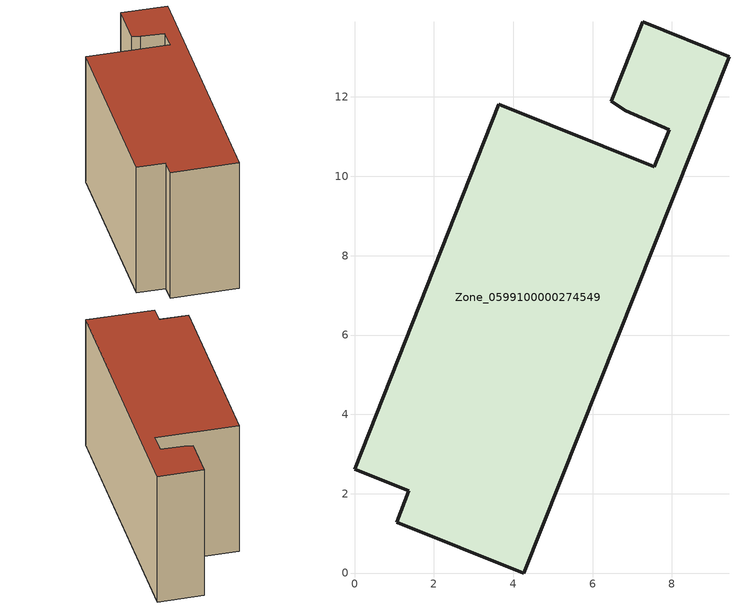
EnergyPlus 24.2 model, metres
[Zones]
Zone_0599100000274549
 floor ground (C_G): 1.06,1.28 1.37,2.07 0,2.62 3.64,11.81 7.56,10.24 7.93,11.17 6.83,11.65 6.47,11.89 7.26,13.89 9.44,13.02 4.27,0 z6.91
 wall outside (C_F): 1.37,2.07 1.06,1.28 4.27,0 9.44,13.02 7.26,13.89 6.47,11.89 6.83,11.65 7.93,11.17 7.56,10.24 3.64,11.81 0,2.62 1.37,2.07 z6.91:14.28
 roof outside (C_R): 6.83,11.65 7.93,11.17 7.56,10.24 3.64,11.81 0,2.62 1.37,2.07 1.06,1.28 4.27,0 9.44,13.02 7.26,13.89 6.47,11.89 z14.28
[BUILDING]
Pand.0599100000274549: North Axis=0; Terrain=City; Loads Convergence Tolerance Value=0.04; Temperature Convergence Tolerance Value=0.4; Solar Distribution=FullExterior; Maximum Number of Warmup Days=25; Minimum Number of Warmup Days=1
[Site:Location]
Rotterdam.The.Hague.AP_ZH_NLD Design_Conditions: Latitude=51.96; Longitude=4.45; Time Zone=1; Elevation=-4.5
[SITE:GROUNDTEMPERATURE:BUILDINGSURFACE]
18, 18, 18, 18, 18, 18, 18, 18, 18, 18, 18, 18
[MATERIAL] Thermal Absorptance=0.9; Solar Absorptance=0.7; Visible Absorptance=0.7
Name | Roughness | Thickness | Conductivity | Density | Specific Heat
G.TI.1975-1991 | MediumSmooth | 0.15 | 0.288461 | 540 | 1210
F.TI.1975-1991 | Rough | 0.3 | 0.230769 | 1920 | 840
R.TI.1975-1991 | MediumRough | 0.2 | 0.153846 | 1500 | 1000
[CONSTRUCTION]
C_G: G.TI.1975-1991
C_F: F.TI.1975-1991
C_R: R.TI.1975-1991
[ZONE]
Zone_0599100000274549: Type=1; Multiplier=1; Ceiling Height=Autocalculate; Volume=Autocalculate; Floor Area=autocalculate; Part of Total Floor Area=Yes
[ZONEINFILTRATION:DESIGNFLOWRATE]
Infil_Zone_0599100000274549: Zone or ZoneList or Space or SpaceList=Zone_0599100000274549; Schedule=AlwaysOn; Design Flow Rate Calculation Method=Flow/Area; Flow Rate per Floor Area=0.003; Constant Term Coefficient=1; Temperature Term Coefficient=0; Velocity Term Coefficient=0; Velocity Squared Term Coefficient=0
[HVACTEMPLATE:ZONE:IDEALLOADSAIRSYSTEM]
Zone_0599100000274549: Maximum Heating Supply Air Temperature=50; Minimum Cooling Supply Air Temperature=13; Maximum Heating Supply Air Humidity Ratio=0.0156; Minimum Cooling Supply Air Humidity Ratio=0.0077; Heating Limit=NoLimit; Cooling Limit=NoLimit; Dehumidification Control Type=ConstantSensibleHeatRatio; Cooling Sensible Heat Ratio=0.7; Dehumidification Setpoint=60; Humidification Control Type=None; Humidification Setpoint=30; Outdoor Air Method=None; Outdoor Air Flow Rate per Person=0.00944; Outdoor Air Flow Rate per Zone Floor Area=0; Outdoor Air Flow Rate per Zone=0; Demand Controlled Ventilation Type=None; Outdoor Air Economizer Type=NoEconomizer; Heat Recovery Type=None; Sensible Heat Recovery Effectiveness=0.7; Latent Heat Recovery Effectiveness=0.65
[ZONECONTROL:THERMOSTAT]
ThermostatControl_Zone_0599100000274549: Zone or ZoneList=Zone_0599100000274549; Control Type Schedule=DualSetpointControlType; Control 1=Thermostat_Zone_0599100000274549; Temperature Difference Between Cutout And Setpoint=0
[THERMOSTATSETPOINT:DUALSETPOINT]
Thermostat_Zone_0599100000274549: Heating Setpoint Temperature Schedule=HeatingSetpoint_Zone_0599100000274549; Cooling Setpoint Temperature Schedule=CoolingSetpoint_Zone_0599100000274549
[SCHEDULE:COMPACT]
HeatingSetpoint_Zone_0599100000274549: Through: 12/31, For: AllDays, Until: 24:00, 21
CoolingSetpoint_Zone_0599100000274549: Through: 12/31, For: AllDays, Until: 24:00, 24
DualSetpointControlType: Through: 12/31, For: AllDays, Until: 24:00, 4
AlwaysOn: Through: 12/31, For: AllDays, Until: 24:00, 1
